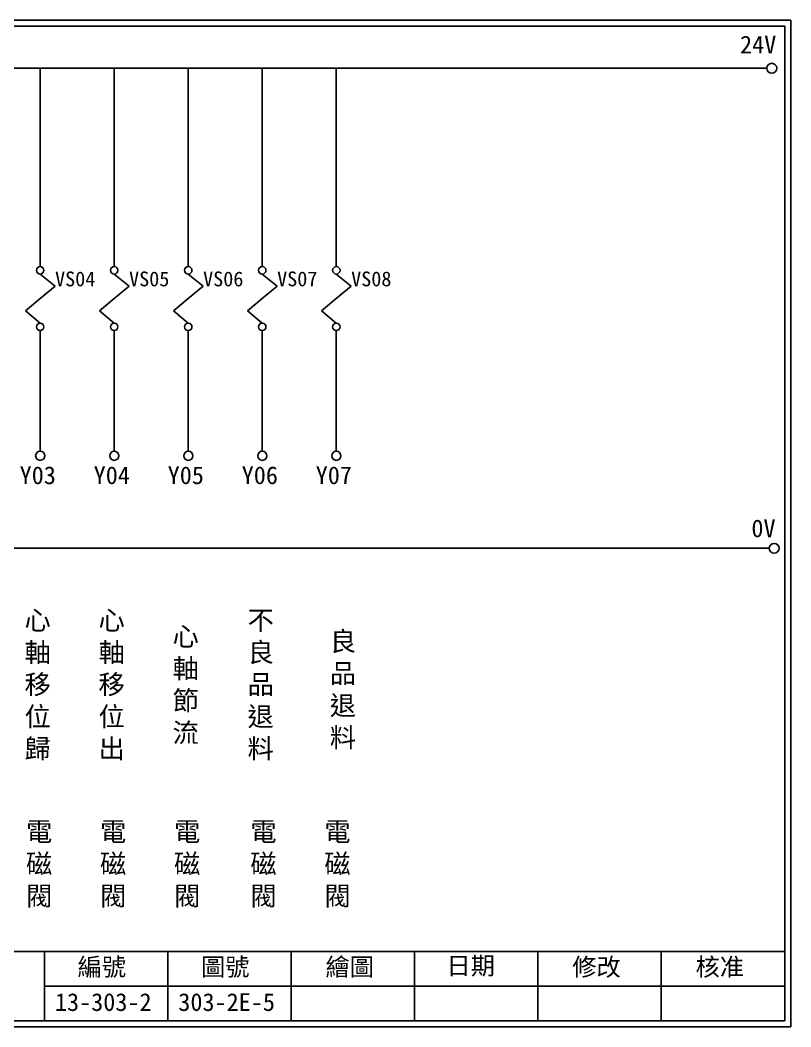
# Model space of a CAD drawing. Extents: x 926 to 1213, y 3 to 207.
# Drawn here: x 1056.6 to 1212.7, y 3 to 207 of the extents above; entities that cross this region are included whole.
import ezdxf

# ---------------------------------------------------------------- set-up
doc = ezdxf.new("R2010")
doc.units = 0
doc.layers.get('0').update_dxf_attribs({"linetype": 'CONTINUOUS'})
doc.layers.add('圖框層', color=7, linetype='CONTINUOUS')
doc.layers.add('標尺寸層', color=3, linetype='CONTINUOUS')
doc.styles.add('CNS', font='romanc.shx', dxfattribs={"bigfont": 'chineset.shx'})
doc.styles.add('STSL', font='KAIU.TTF')

msp = doc.modelspace()

# ---------------------------------------------------------------- linework, layer by layer
for centre in [(1208.88, 197.22), (1209.36, 99.96)]:
    msp.add_circle(centre, 1)
at = {"layer": '圖框層', "color": 7}
for p, q in [((1212.74, 206.97), (925.74, 206.97)), ((1212.74, 3), (1212.74, 206.97)), ((1211.49, 205.72), (926.99, 205.72)), ((1211.49, 4.25), (1211.49, 205.72)), ((926.99, 18.25), (1211.49, 18.25)), ((1061.49, 4.25), (1061.49, 18.25)), ((1086.49, 4.25), (1086.49, 18.25)), ((1111.49, 4.25), (1111.49, 18.25)), ((1136.49, 4.25), (1136.49, 18.25)), ((1161.49, 4.25), (1161.49, 18.25)), ((1186.49, 4.25), (1186.49, 18.25)), ((1061.49, 11.25), (1211.49, 11.25)), ((926.99, 4.25), (1211.49, 4.25)), ((925.74, 3), (1212.74, 3))]:
    msp.add_line(p, q, dxfattribs=at)
at = {"layer": '標尺寸層', "color": 7}
for p, q in [((930.28, 197.22), (1207.88, 197.22)), ((1060.63, 197.22), (1060.63, 157.03)), ((1075.63, 197.22), (1075.63, 157.03)), ((1090.63, 197.22), (1090.63, 157.03)), ((1105.63, 197.22), (1105.63, 157.03)), ((1120.63, 197.22), (1120.63, 157.03)), ((1060.63, 155.53), (1063.64, 153.04)), ((1075.63, 155.53), (1078.64, 153.04)), ((1090.63, 155.53), (1093.64, 153.04)), ((1105.63, 155.53), (1108.64, 153.04)), ((1120.63, 155.53), (1123.64, 153.04)), ((1060.63, 150.55), (1063.64, 153.04)), ((1075.63, 150.55), (1078.64, 153.04)), ((1090.63, 150.55), (1093.64, 153.04)), ((1105.63, 150.55), (1108.64, 153.04)), ((1120.63, 150.55), (1123.64, 153.04)), ((1060.63, 150.55), (1057.63, 148.06)), ((1075.63, 150.55), (1072.63, 148.06)), ((1090.63, 150.55), (1087.63, 148.06)), ((1105.63, 150.55), (1102.63, 148.06)), ((1120.63, 150.55), (1117.63, 148.06)), ((1060.63, 145.57), (1057.63, 148.06)), ((1075.63, 145.57), (1072.63, 148.06)), ((1090.63, 145.57), (1087.63, 148.06)), ((1105.63, 145.57), (1102.63, 148.06)), ((1120.63, 145.57), (1117.63, 148.06)), ((1060.63, 144.07), (1060.63, 119.62)), ((1075.63, 144.07), (1075.63, 119.62)), ((1090.63, 144.07), (1090.63, 119.62)), ((1105.63, 144.07), (1105.63, 119.62)), ((1120.63, 144.07), (1120.63, 119.62)), ((930.49, 99.96), (1208.36, 99.96))]:
    msp.add_line(p, q, dxfattribs=at)
for centre, radius in [((1060.63, 156.28), 0.751), ((1075.63, 156.28), 0.751), ((1090.63, 156.28), 0.751), ((1105.63, 156.28), 0.751), ((1120.63, 156.28), 0.751), ((1060.63, 144.82), 0.751), ((1075.63, 144.82), 0.751), ((1090.63, 144.82), 0.751), ((1105.63, 144.82), 0.751), ((1120.63, 144.82), 0.751), ((1060.63, 118.7), 0.92), ((1075.63, 118.7), 0.92), ((1090.63, 118.7), 0.92), ((1105.63, 118.7), 0.92), ((1120.63, 118.7), 0.92)]:
    msp.add_circle(centre, radius, dxfattribs=at)

# ---------------------------------------------------------------- texts
at = {"layer": '圖框層', "color": 4, "style": 'STSL'}
for s, height, p in [('24V', 3.6, (1202.44, 200.22)), ('VS04', 3, (1063.64, 153.04)), ('VS05', 3, (1078.64, 153.04)), ('VS06', 3, (1093.64, 153.04)), ('VS07', 3, (1108.64, 153.04)), ('VS08', 3, (1123.64, 153.04)), ('Y03', 3.6, (1056.46, 112.96)), ('Y04', 3.6, (1071.46, 112.96)), ('Y05', 3.6, (1086.46, 112.96)), ('Y06', 3.6, (1101.46, 112.96)), ('Y07', 3.6, (1116.46, 112.96)), ('0V', 3.6, (1204.74, 102.2)), ('編號', 3.6, (1068.21, 13.34)), ('圖號', 3.6, (1093.21, 13.34)), ('繪圖', 3.6, (1118.44, 13.34)), ('日期', 3.6, (1142.96, 13.59)), ('修改', 3.6, (1168.44, 13.34)), ('核准', 3.6, (1193.44, 13.34)), ('13-303-2', 3.6, (1063.61, 6.22)), ('303-2E-5', 3.6, (1088.61, 6.22))]:
    msp.add_text(s, height=height, dxfattribs=at).set_placement(p)
at = {"layer": '標尺寸層', "color": 7, "char_height": 3.9, "attachment_point": 5, "style": 'CNS'}
for s, insert, width in [('{\\fDFKai-SB|b0|i0|c136|p65;心軸移位出}', (1075.11, 72.17), 2.8481), ('{\\fDFKai-SB|b0|i0|c136|p65;心軸移位歸}', (1060.11, 72.17), 2.8481), ('{\\fDFKai-SB|b0|i0|c136|p65;不良品退料}', (1105.31, 72.17), 2.8481), ('{\\fDFKai-SB|b0|i0|c136|p65;心軸節流}', (1090.11, 72.17), 2.8481), ('{\\fDFKai-SB|b0|i0|c136|p65;良品退料}', (1121.98, 71.16), 2.1698), ('{\\fDFKai-SB|b0|i0|c136|p65;電磁閥}', (1060.41, 35.84), 8.6627), ('{\\fDFKai-SB|b0|i0|c136|p65;電磁閥}', (1075.41, 35.84), 8.6627), ('{\\fDFKai-SB|b0|i0|c136|p65;電磁閥}', (1090.41, 35.84), 8.6627), ('{\\fDFKai-SB|b0|i0|c136|p65;電磁閥}', (1105.87, 35.84), 8.6627), ('{\\fDFKai-SB|b0|i0|c136|p65;電磁閥}', (1120.87, 35.84), 8.6627)]:
    msp.add_mtext(s, dxfattribs=dict(at, insert=insert, width=width))

doc.saveas('drawing.dxf')
